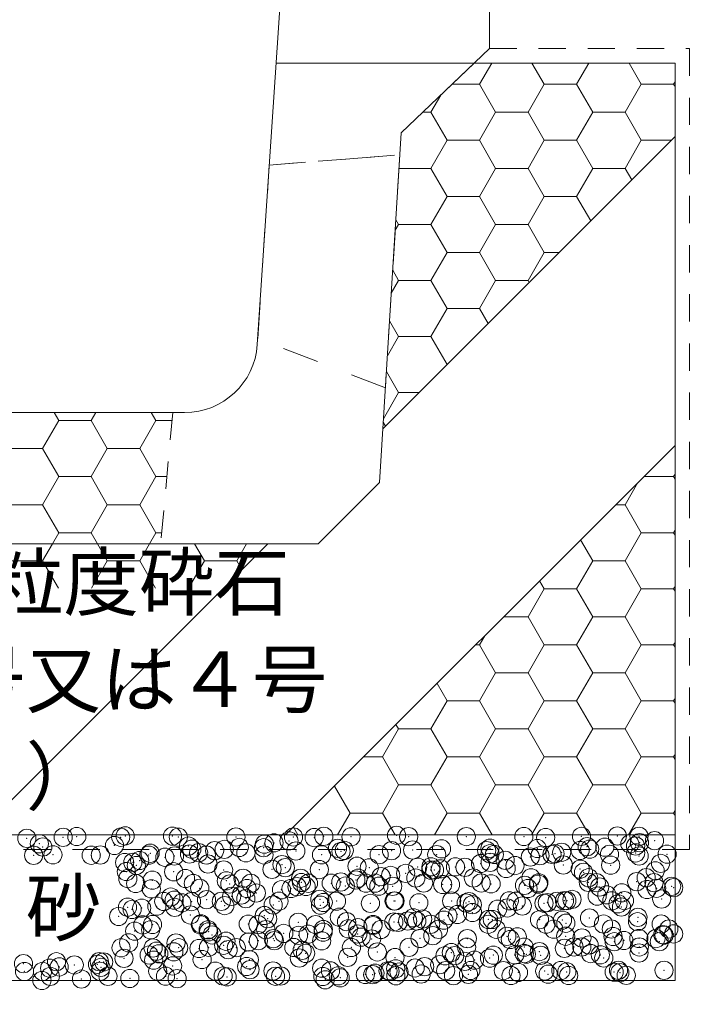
# Model space of a CAD drawing. Units: millimetres at full size; details may follow other scales. Extents: x -1384 to 16426, y -20408 to -2620.
# Drawn here: x 7491 to 7951, y -16170 to -15504 of the extents above; entities that cross this region are included whole.
import ezdxf
from ezdxf.enums import TextEntityAlignment as Align

# ---------------------------------------------------------------- set-up
doc = ezdxf.new("R2010")
doc.units = ezdxf.units.MM
doc.header["$LTSCALE"] = 25
doc.header["$PDMODE"] = 32
doc.header["$PDSIZE"] = 12.5
doc.linetypes.add('USER1', pattern=[1.35, 0.75, -0.6])
doc.linetypes.add('USER2', pattern=[2, 1, -1])
for name, color, linetype, lineweight in [('0_2', 7, 'Continuous', 5), ('本体', 2, 'Continuous', 13), ('補助線', 8, 'Continuous', 13), ('開孔(スリット)', 30, 'USER2', 9), ('ﾊｯﾁﾝｸﾞ', 7, 'Continuous', 5)]:
    doc.layers.add(name, color=color, linetype=linetype, lineweight=lineweight)
doc.styles.add('ＭＳ ゴシック', font='')
doc.styles.get('ＭＳ ゴシック').set_extended_font_data('MS Gothic')

msp = doc.modelspace()

# ---------------------------------------------------------------- linework, layer by layer
at = {"layer": '0_2'}
for p, q in [((7806.89, -15548.43), (7815.28, -15533.9)), ((7851.34, -15548.43), (7842.95, -15533.9)), ((7873.57, -15548.43), (7881.96, -15533.9)), ((7918.02, -15548.43), (7909.63, -15533.9)), ((7788.11, -15548.43), (7806.89, -15548.43)), ((7818, -15567.68), (7806.89, -15548.43)), ((7840.23, -15567.68), (7851.34, -15548.43)), ((7851.34, -15548.43), (7873.57, -15548.43)), ((7884.68, -15567.68), (7873.57, -15548.43)), ((7906.9, -15567.68), (7918.02, -15548.43)), ((7918.02, -15548.43), (7940.24, -15548.43)), ((7940.24, -15548.43), (7941.2, -15546.77)), ((7941.2, -15550.08), (7940.24, -15548.43)), ((7773.55, -15567.68), (7780.4, -15555.82)), ((7768.03, -15567.68), (7773.55, -15567.68)), ((7784.67, -15586.92), (7773.55, -15567.68)), ((7806.89, -15586.92), (7818, -15567.68)), ((7818, -15567.68), (7840.23, -15567.68)), ((7851.34, -15586.92), (7840.23, -15567.68)), ((7873.57, -15586.92), (7884.68, -15567.68)), ((7884.68, -15567.68), (7906.9, -15567.68)), ((7918.02, -15586.92), (7906.9, -15567.68)), ((7773.55, -15606.17), (7784.67, -15586.92)), ((7784.67, -15586.92), (7806.89, -15586.92)), ((7818, -15606.17), (7806.89, -15586.92)), ((7840.23, -15606.17), (7851.34, -15586.92)), ((7851.34, -15586.92), (7873.57, -15586.92)), ((7884.68, -15606.17), (7873.57, -15586.92)), ((7906.9, -15606.17), (7918.02, -15586.92)), ((7918.02, -15586.92), (7938.57, -15586.92)), ((7751.68, -15606.17), (7773.55, -15606.17)), ((7784.67, -15625.42), (7773.55, -15606.17)), ((7806.89, -15625.42), (7818, -15606.17)), ((7818, -15606.17), (7840.23, -15606.17)), ((7851.34, -15625.42), (7840.23, -15606.17)), ((7873.57, -15625.42), (7884.68, -15606.17)), ((7884.68, -15606.17), (7906.9, -15606.17)), ((7911.45, -15614.04), (7906.9, -15606.17)), ((7773.55, -15644.66), (7784.67, -15625.42)), ((7784.67, -15625.42), (7806.89, -15625.42)), ((7818, -15644.66), (7806.89, -15625.42)), ((7840.23, -15644.66), (7851.34, -15625.42)), ((7851.34, -15625.42), (7873.57, -15625.42)), ((7883.27, -15642.22), (7873.57, -15625.42)), ((7751.33, -15644.66), (7749.47, -15641.45)), ((7749.02, -15648.66), (7751.33, -15644.66)), ((7751.33, -15644.66), (7773.55, -15644.66)), ((7784.67, -15663.91), (7773.55, -15644.66)), ((7806.89, -15663.91), (7818, -15644.66)), ((7818, -15644.66), (7840.23, -15644.66)), ((7851.34, -15663.91), (7840.23, -15644.66)), ((7773.55, -15683.16), (7784.67, -15663.91)), ((7784.67, -15663.91), (7806.89, -15663.91)), ((7818, -15683.16), (7806.89, -15663.91)), ((7840.23, -15683.16), (7851.34, -15663.91)), ((7851.34, -15663.91), (7861.58, -15663.91)), ((7751.33, -15683.16), (7747.3, -15676.19)), ((7746.32, -15691.83), (7751.33, -15683.16)), ((7751.33, -15683.16), (7773.55, -15683.16)), ((7784.67, -15702.41), (7773.55, -15683.16)), ((7806.89, -15702.41), (7818, -15683.16)), ((7818, -15683.16), (7840.23, -15683.16)), ((7841, -15684.49), (7840.23, -15683.16)), ((7773.55, -15721.65), (7784.67, -15702.41)), ((7784.67, -15702.41), (7806.89, -15702.41)), ((7812.82, -15712.67), (7806.89, -15702.41)), ((7751.33, -15721.65), (7745.13, -15710.92)), ((7743.63, -15734.99), (7751.33, -15721.65)), ((7751.33, -15721.65), (7773.55, -15721.65)), ((7784.64, -15740.85), (7773.55, -15721.65)), ((7751.33, -15760.15), (7742.96, -15745.66)), ((7740.93, -15778.16), (7751.33, -15760.15)), ((7751.33, -15760.15), (7765.34, -15760.15)), ((7742.37, -15783.12), (7740.79, -15780.39)), ((7906.9, -15837.14), (7915.68, -15821.94)), ((7919.73, -15817.89), (7940.24, -15817.89)), ((7940.24, -15817.89), (7941.2, -15816.24)), ((7941.2, -15819.54), (7940.24, -15817.89)), ((7900.48, -15837.14), (7906.9, -15837.14)), ((7918.02, -15856.39), (7906.9, -15837.14)), ((7940.24, -15856.39), (7941.2, -15854.73)), ((7884.68, -15875.63), (7876.37, -15861.25)), ((7906.9, -15875.63), (7918.02, -15856.39)), ((7918.02, -15856.39), (7940.24, -15856.39)), ((7941.2, -15858.04), (7940.24, -15856.39)), ((7506.85, -15875.63), (7513.63, -15863.9)), ((7551.3, -15875.63), (7544.53, -15863.9)), ((7573.53, -15875.63), (7580.3, -15863.9)), ((7617.98, -15875.63), (7611.2, -15863.9)), ((7640.2, -15875.63), (7646.98, -15863.9)), ((7484.63, -15875.63), (7506.85, -15875.63)), ((7517.73, -15894.47), (7506.85, -15875.63)), ((7540.43, -15894.47), (7551.3, -15875.63)), ((7551.3, -15875.63), (7573.53, -15875.63)), ((7584.4, -15894.47), (7573.53, -15875.63)), ((7607.1, -15894.47), (7617.98, -15875.63)), ((7617.98, -15875.63), (7640.2, -15875.63)), ((7643.74, -15881.75), (7640.2, -15875.63)), ((7873.57, -15894.88), (7884.68, -15875.63)), ((7884.68, -15875.63), (7906.9, -15875.63)), ((7918.02, -15894.88), (7906.9, -15875.63)), ((7840.23, -15914.13), (7851.34, -15894.88)), ((7851.34, -15894.88), (7848.19, -15889.43)), ((7851.34, -15894.88), (7873.57, -15894.88)), ((7884.68, -15914.13), (7873.57, -15894.88)), ((7906.9, -15914.13), (7918.02, -15894.88)), ((7918.02, -15894.88), (7940.24, -15894.88)), ((7940.24, -15894.88), (7941.2, -15893.23)), ((7941.2, -15896.53), (7940.24, -15894.88)), ((7823.49, -15914.13), (7840.23, -15914.13)), ((7851.34, -15933.38), (7840.23, -15914.13)), ((7873.57, -15933.38), (7884.68, -15914.13)), ((7884.68, -15914.13), (7906.9, -15914.13)), ((7918.02, -15933.38), (7906.9, -15914.13)), ((7806.89, -15933.38), (7810.51, -15927.11)), ((7804.24, -15933.38), (7806.89, -15933.38)), ((7818, -15952.62), (7806.89, -15933.38)), ((7840.23, -15952.62), (7851.34, -15933.38)), ((7851.34, -15933.38), (7873.57, -15933.38)), ((7884.68, -15952.62), (7873.57, -15933.38)), ((7906.9, -15952.62), (7918.02, -15933.38)), ((7918.02, -15933.38), (7940.24, -15933.38)), ((7940.24, -15933.38), (7941.2, -15931.72)), ((7941.2, -15935.03), (7940.24, -15933.38)), ((7806.89, -15971.87), (7818, -15952.62)), ((7818, -15952.62), (7840.23, -15952.62)), ((7851.34, -15971.87), (7840.23, -15952.62)), ((7873.57, -15971.87), (7884.68, -15952.62)), ((7884.68, -15952.62), (7906.9, -15952.62)), ((7918.02, -15971.87), (7906.9, -15952.62)), ((7784.67, -15971.87), (7777.74, -15959.88)), ((7773.55, -15991.12), (7784.67, -15971.87)), ((7784.67, -15971.87), (7806.89, -15971.87)), ((7818, -15991.12), (7806.89, -15971.87)), ((7840.23, -15991.12), (7851.34, -15971.87)), ((7851.34, -15971.87), (7873.57, -15971.87)), ((7884.68, -15991.12), (7873.57, -15971.87)), ((7906.9, -15991.12), (7918.02, -15971.87)), ((7918.02, -15971.87), (7940.24, -15971.87)), ((7940.24, -15971.87), (7941.2, -15970.22)), ((7941.2, -15973.52), (7940.24, -15971.87)), ((7751.33, -15991.12), (7749.56, -15988.06)), ((7740.22, -16010.37), (7751.33, -15991.12)), ((7751.33, -15991.12), (7773.55, -15991.12)), ((7784.67, -16010.37), (7773.55, -15991.12)), ((7806.89, -16010.37), (7818, -15991.12)), ((7818, -15991.12), (7840.23, -15991.12)), ((7851.34, -16010.37), (7840.23, -15991.12)), ((7873.57, -16010.37), (7884.68, -15991.12)), ((7884.68, -15991.12), (7906.9, -15991.12)), ((7918.02, -16010.37), (7906.9, -15991.12)), ((7940.24, -16010.37), (7941.2, -16008.71)), ((7727.25, -16010.37), (7740.22, -16010.37)), ((7751.33, -16029.61), (7740.22, -16010.37)), ((7773.55, -16029.61), (7784.67, -16010.37)), ((7784.67, -16010.37), (7806.89, -16010.37)), ((7818, -16029.61), (7806.89, -16010.37)), ((7840.23, -16029.61), (7851.34, -16010.37)), ((7851.34, -16010.37), (7873.57, -16010.37)), ((7884.68, -16029.61), (7873.57, -16010.37)), ((7906.9, -16029.61), (7918.02, -16010.37)), ((7918.02, -16010.37), (7940.24, -16010.37)), ((7941.2, -16012.02), (7940.24, -16010.37)), ((7717.99, -16048.86), (7707.29, -16030.33)), ((7740.22, -16048.86), (7751.33, -16029.61)), ((7751.33, -16029.61), (7773.55, -16029.61)), ((7784.67, -16048.86), (7773.55, -16029.61)), ((7806.89, -16048.86), (7818, -16029.61)), ((7818, -16029.61), (7840.23, -16029.61)), ((7851.34, -16048.86), (7840.23, -16029.61)), ((7873.57, -16048.86), (7884.68, -16029.61)), ((7884.68, -16029.61), (7906.9, -16029.61)), ((7918.02, -16048.86), (7906.9, -16029.61)), ((7709.31, -16063.9), (7717.99, -16048.86)), ((7717.99, -16048.86), (7740.22, -16048.86)), ((7748.9, -16063.9), (7740.22, -16048.86)), ((7775.98, -16063.9), (7784.67, -16048.86)), ((7784.67, -16048.86), (7806.89, -16048.86)), ((7815.57, -16063.9), (7806.89, -16048.86)), ((7842.66, -16063.9), (7851.34, -16048.86)), ((7851.34, -16048.86), (7873.57, -16048.86)), ((7882.25, -16063.9), (7873.57, -16048.86)), ((7909.33, -16063.9), (7918.02, -16048.86)), ((7918.02, -16048.86), (7940.24, -16048.86)), ((7940.24, -16048.86), (7941.2, -16047.21)), ((7941.2, -16050.51), (7940.24, -16048.86)), ((7682.22, -16063.9), (7679.11, -16058.51))]:
    msp.add_line(p, q, dxfattribs=at)
at = {"layer": '本体'}
for p, q in [((7813.7, -15355.9), (7813.7, -15523.9)), ((7671.2, -15473.9), (7654.31, -15727.22)), ((7813.7, -15523.9), (7753.2, -15581.9)), ((7753.2, -15581.9), (7738.2, -15821.9)), ((7437.97, -15773.9), (7604.42, -15773.9)), ((7696.2, -15863.9), (7738.2, -15821.9)), ((7346.2, -15863.9), (7696.2, -15863.9))]:
    msp.add_line(p, q, dxfattribs=at)
at = {"layer": '本体', "linetype": 'USER1', "lineweight": 9}
for p, q in [((7662.53, -15603.93), (7752.26, -15596.92)), ((7596.2, -15773.9), (7588.01, -15863.9))]:
    msp.add_line(p, q, dxfattribs=at)
at = {"layer": '本体'}
msp.add_arc((7604.42, -15723.9), 50, 270, 356.18593, dxfattribs=at)
at = {"layer": '補助線'}
for p, q in [((7941.2, -15584.29), (7740.5, -15784.99)), ((7941.2, -15796.43), (7673.72, -16063.9)), ((7661.59, -15863.9), (7461.59, -16063.9))]:
    msp.add_line(p, q, dxfattribs=at)
at = {"layer": '補助線', "lineweight": 5}
msp.add_lwpolyline([(7239.13, -15533.9), (7289.2, -15581.9), (7304.2, -15821.9), (7346.2, -15863.9), (7696.2, -15863.9), (7738.2, -15821.9), (7753.2, -15581.9), (7803.26, -15533.9), (7941.2, -15533.9), (7941.2, -16063.9), (7101.2, -16063.9), (7101.2, -15533.9)], close=True, dxfattribs=at)
at = {"layer": '補助線'}
msp.add_lwpolyline([(7375.2, -15533.9), (7239.13, -15533.9), (7289.2, -15581.9), (7304.2, -15821.9), (7346.2, -15863.9), (7696.2, -15863.9), (7738.2, -15821.9), (7753.2, -15581.9), (7803.26, -15533.9), (7667.2, -15533.9)], dxfattribs=at)
at = {"layer": '開孔(スリット)'}
msp.add_lwpolyline([(7752.26, -15596.92), (7742.26, -15756.92), (7654.59, -15723.06), (7662.55, -15603.88)], close=True, dxfattribs=at)
at = {"layer": 'ﾊｯﾁﾝｸﾞ'}
for p, q in [((7517.97, -15779.4), (7514.79, -15773.9)), ((7540.19, -15779.4), (7543.37, -15773.9)), ((7584.64, -15779.4), (7581.47, -15773.9)), ((7506.85, -15798.64), (7517.97, -15779.4)), ((7517.97, -15779.4), (7540.19, -15779.4)), ((7551.3, -15798.64), (7540.19, -15779.4)), ((7573.53, -15798.64), (7584.64, -15779.4)), ((7584.64, -15779.4), (7595.7, -15779.4)), ((7484.63, -15798.64), (7506.85, -15798.64)), ((7517.97, -15817.89), (7506.85, -15798.64)), ((7540.19, -15817.89), (7551.3, -15798.64)), ((7551.3, -15798.64), (7573.53, -15798.64)), ((7584.64, -15817.89), (7573.53, -15798.64)), ((7506.85, -15837.14), (7517.97, -15817.89)), ((7517.97, -15817.89), (7540.19, -15817.89)), ((7551.3, -15837.14), (7540.19, -15817.89)), ((7573.53, -15837.14), (7584.64, -15817.89)), ((7584.64, -15817.89), (7592.2, -15817.89)), ((7484.63, -15837.14), (7506.85, -15837.14)), ((7517.97, -15856.39), (7506.85, -15837.14)), ((7540.19, -15856.39), (7551.3, -15837.14)), ((7551.3, -15837.14), (7573.53, -15837.14)), ((7584.64, -15856.39), (7573.53, -15837.14)), ((7513.63, -15863.9), (7517.97, -15856.39)), ((7517.97, -15856.39), (7540.19, -15856.39)), ((7544.53, -15863.9), (7540.19, -15856.39)), ((7580.3, -15863.9), (7584.64, -15856.39)), ((7584.64, -15856.39), (7588.7, -15856.39))]:
    msp.add_line(p, q, dxfattribs=at)
at = {"layer": 'ﾊｯﾁﾝｸﾞ', "linetype": 'USER1', "lineweight": 9}
msp.add_lwpolyline([(7813.7, -15523.9), (7951.2, -15523.9), (7951.2, -16073.9), (7091.2, -16073.9), (7091.2, -15523.9), (7228.7, -15523.9)], dxfattribs=at)
at = {"layer": 'ﾊｯﾁﾝｸﾞ', "lineweight": 20}
msp.add_lwpolyline([(7803.26, -15533.9), (7941.2, -15533.9), (7941.2, -16063.9), (7101.2, -16063.9), (7101.2, -15533.9), (7239.13, -15533.9)], dxfattribs=at)
msp.add_lwpolyline([(7101.2, -16063.9), (7941.2, -16063.9), (7941.2, -16163.9), (7101.2, -16163.9)], close=True, dxfattribs=at)
at = {"layer": 'ﾊｯﾁﾝｸﾞ'}
for p in [(7496.04, -16066.23), (7520.97, -16065.57), (7530.34, -16064.99), (7560.52, -16065.49), (7563.58, -16064.57), (7596.07, -16064.72), (7600.07, -16065.42), (7639.62, -16065.35), (7676.12, -16067.99), (7679.17, -16065.28), (7693.37, -16065.72), (7699.98, -16064.85), (7718.72, -16065.21), (7749.95, -16064.13), (7758.27, -16065.13), (7797.82, -16065.06), (7837.37, -16064.99), (7852.33, -16065.69), (7876.92, -16064.92), (7901.56, -16064.66), (7916.47, -16064.85), (7927.13, -16067.83), (7504.66, -16070.01), (7507, -16072.16), (7556.22, -16071.13), (7607.04, -16071.57), (7609.38, -16073.71), (7625, -16074.72), (7631.61, -16073.85), (7641.94, -16072.49), (7658.61, -16072.69), (7659.19, -16070.22), (7665.8, -16069.35), (7680.79, -16074.97), (7709.43, -16073.13), (7714.03, -16074.55), (7746.52, -16074.7), (7761, -16074.25), (7780.82, -16073.47), (7811.81, -16074.69), (7814.07, -16073.04), (7846.55, -16073.2), (7876.01, -16074.56), (7880.85, -16071.96), (7882.62, -16073.69), (7892.95, -16072.33), (7910.2, -16070.06), (7914.1, -16071.54), (7916.81, -16069.19), (7500.7, -16077.92), (7513.97, -16077.56), (7540.25, -16077.85), (7546.46, -16077.71), (7573.57, -16081.49), (7579.8, -16077.78), (7580.76, -16076.48), (7590.82, -16079.22), (7597.43, -16078.35), (7607.75, -16076.99), (7614, -16076.05), (7619.35, -16077.7), (7646.49, -16076.21), (7658.9, -16077.63), (7698.45, -16077.56), (7711.77, -16075.27), (7738, -16077.49), (7777.55, -16077.42), (7814.16, -16076.83), (7817.1, -16077.35), (7824.57, -16081.33), (7841.82, -16079.06), (7848.44, -16078.19), (7856.65, -16077.27), (7858.76, -16076.83), (7863.38, -16075.81), (7896.2, -16077.2), (7914.2, -16076.25), (7916.54, -16078.39), (7935.75, -16077.13), (7563.24, -16082.85), (7568.86, -16082.72), (7571.21, -16084.86), (7620.43, -16083.84), (7631.17, -16087.96), (7664.42, -16087.54), (7671.25, -16084.28), (7673.59, -16086.42), (7696.9, -16087.69), (7722.82, -16085.4), (7731.21, -16086.46), (7764.45, -16086.03), (7773.45, -16088.06), (7773.64, -16085.83), (7775.98, -16087.98), (7780.06, -16087.19), (7790.39, -16085.83), (7796.94, -16086.19), (7807.64, -16083.56), (7814.25, -16082.69), (7825.2, -16086.96), (7831.24, -16084.95), (7864.48, -16084.53), (7876.02, -16087.39), (7896.97, -16084.68), (7927.59, -16088.52), (7931.27, -16083.45), (7564.38, -16089.04), (7565.42, -16093.88), (7582.25, -16094.99), (7596.87, -16089.2), (7604.97, -16093.81), (7644.52, -16093.74), (7684.07, -16093.67), (7722.02, -16094.83), (7723.62, -16093.6), (7739.27, -16092.56), (7745.88, -16091.69), (7756.2, -16090.33), (7763.17, -16093.52), (7802.72, -16093.45), (7842.27, -16093.38), (7878.36, -16089.54), (7881.82, -16093.31), (7921.37, -16093.24), (7570.78, -16097.3), (7581.56, -16100.95), (7610.33, -16097.22), (7614.8, -16100.52), (7633.07, -16095.42), (7635.41, -16097.57), (7647.29, -16100.68), (7649.88, -16097.15), (7670.9, -16101.56), (7677.51, -16100.69), (7681.59, -16099.44), (7684.64, -16096.54), (7687.83, -16099.33), (7689.43, -16097.08), (7705.08, -16097.06), (7711.69, -16096.19), (7714.83, -16099.02), (7728.98, -16097.01), (7735.46, -16096.98), (7737.8, -16099.13), (7747.32, -16099.17), (7768.53, -16096.94), (7781.62, -16097.94), (7787.03, -16098.1), (7808.08, -16096.86), (7814.87, -16097.51), (7837.84, -16098.54), (7840.19, -16100.69), (7847.35, -16097.67), (7847.62, -16096.79), (7881.65, -16096.43), (7887.17, -16096.72), (7889.41, -16099.66), (7914.9, -16096.01), (7921.91, -16101.4), (7926.72, -16096.65), (7928.52, -16100.53), (7938.84, -16099.17), (7940.23, -16100.1), (7594.89, -16106.57), (7619.46, -16108.33), (7636.71, -16106.06), (7643.32, -16105.19), (7646.46, -16107.69), (7653.65, -16103.83), (7697.28, -16108.13), (7870.47, -16108.17), (7887.72, -16105.9), (7894.33, -16105.03), (7904.66, -16103.67), (7932.07, -16107.92), (7565.18, -16113.51), (7568.34, -16115.06), (7574.95, -16114.19), (7585.28, -16112.83), (7590.06, -16109.58), (7597.24, -16108.71), (7597.67, -16113.67), (7602.53, -16110.56), (7609.14, -16109.69), (7629.61, -16109.51), (7631.97, -16112.43), (7665.22, -16112.01), (7669.16, -16109.43), (7697.7, -16112.16), (7699.62, -16110.27), (7708.71, -16109.36), (7732.01, -16110.93), (7748.26, -16109.29), (7748.85, -16109.25), (7765.25, -16110.5), (7787.81, -16109.22), (7797.74, -16110.66), (7799.67, -16109.69), (7802.01, -16111.83), (7819.35, -16114.9), (7825.96, -16114.03), (7827.36, -16109.15), (7832.04, -16109.42), (7836.28, -16112.67), (7851.23, -16110.81), (7853.53, -16110.4), (7860.14, -16109.53), (7865.28, -16109), (7866.9, -16109.08), (7897.77, -16109.15), (7902.05, -16111.25), (7904.39, -16113.39), (7906.45, -16109), (7559.06, -16119.86), (7608.28, -16118.84), (7659.1, -16119.27), (7661.44, -16121.42), (7710.67, -16120.4), (7761.49, -16120.83), (7767.91, -16121.67), (7785.16, -16119.4), (7791.77, -16118.53), (7802.1, -16117.17), (7882.45, -16120.91), (7915.7, -16120.48), (7575.68, -16125.69), (7582.36, -16125.42), (7615.23, -16125.61), (7615.6, -16124.99), (7648.09, -16125.15), (7654.78, -16125.54), (7682.39, -16123.91), (7694.33, -16125.47), (7715.63, -16123.49), (7716.79, -16128.4), (7723.4, -16127.53), (7733.73, -16126.17), (7733.88, -16125.4), (7748.12, -16123.65), (7750.98, -16123.9), (7757.59, -16123.03), (7763.83, -16122.98), (7773.43, -16125.33), (7782.42, -16122.41), (7812.98, -16125.25), (7813.06, -16121.96), (7815.67, -16121.99), (7848.15, -16122.14), (7852.53, -16125.18), (7863.88, -16122.39), (7866.22, -16124.54), (7892.08, -16125.11), (7897.43, -16128.52), (7915.44, -16123.52), (7931.63, -16125.04), (7936.98, -16128.45), (7570.11, -16129.98), (7581.03, -16129.1), (7620.58, -16129.03), (7620.93, -16130.42), (7623.27, -16132.57), (7660.13, -16128.95), (7665.36, -16135.17), (7672.49, -16131.54), (7682.61, -16132.9), (7689.22, -16132.03), (7699.54, -16130.67), (7699.68, -16128.88), (7723.31, -16131.98), (7725.65, -16134.13), (7739.23, -16128.81), (7766.05, -16134.97), (7774.88, -16133.1), (7778.78, -16128.74), (7798.54, -16135.13), (7818.33, -16128.67), (7825.7, -16133.54), (7832.84, -16133.89), (7857.88, -16128.59), (7866.08, -16133.47), (7877.26, -16134.66), (7898.57, -16133.62), (7916.36, -16135.01), (7928.08, -16135.1), (7932.87, -16132.39), (7933.61, -16132.74), (7940.23, -16131.87), (7560.76, -16141.45), (7565.98, -16137.98), (7582.75, -16141.57), (7598.47, -16138.14), (7600.31, -16141.38), (7620.85, -16141.03), (7631.17, -16139.67), (7632.77, -16136.9), (7639.86, -16141.31), (7648.42, -16137.4), (7655.03, -16136.53), (7666.02, -16136.48), (7679.41, -16141.24), (7698.5, -16136.63), (7718.96, -16141.16), (7732.81, -16135.4), (7758.51, -16141.09), (7798.06, -16141.02), (7828.04, -16135.68), (7837.61, -16140.95), (7865.24, -16141.74), (7871.85, -16140.87), (7877.16, -16140.88), (7882.18, -16139.51), (7899.43, -16137.24), (7906.04, -16136.37), (7916.71, -16140.81), (7930.42, -16137.24), (7580.05, -16146.4), (7585.09, -16143.71), (7586.66, -16145.53), (7596.99, -16144.17), (7614.24, -16141.9), (7634.31, -16142.69), (7683.19, -16148.38), (7685.13, -16143.13), (7687.47, -16145.27), (7716.43, -16147.96), (7736.7, -16144.25), (7748.92, -16148.12), (7783.22, -16146.88), (7787.52, -16144.69), (7789.86, -16146.83), (7813.81, -16148.51), (7816.47, -16146.46), (7831.06, -16146.24), (7837.67, -16145.37), (7839.09, -16145.81), (7847.99, -16144.01), (7848.95, -16146.61), (7883.25, -16145.38), (7889.91, -16146.25), (7892.25, -16148.39), (7916.5, -16144.95), (7493.75, -16152.28), (7516.37, -16150.97), (7518.29, -16154.53), (7528.61, -16153.18), (7544.57, -16152.71), (7545.86, -16150.9), (7546.91, -16154.86), (7548.86, -16151.12), (7562.8, -16148.67), (7583.16, -16149.89), (7596.14, -16153.84), (7616.4, -16149.46), (7646.96, -16154.27), (7648.89, -16149.62), (7769.3, -16154.37), (7779.62, -16153.01), (7796.87, -16150.74), (7803.48, -16149.87), (7494.43, -16157.68), (7506.84, -16157.63), (7511.68, -16155.4), (7512.19, -16161.04), (7546.39, -16157.56), (7551.74, -16160.97), (7585.94, -16157.49), (7591.29, -16160.9), (7625.49, -16157.42), (7630.84, -16160.83), (7633.57, -16161.37), (7649.3, -16156.42), (7665.04, -16157.34), (7666.82, -16160.95), (7670.39, -16160.76), (7698.52, -16155.4), (7699.3, -16161.1), (7704.58, -16157.27), (7709.94, -16160.68), (7728.5, -16159.74), (7733.61, -16159.87), (7735.11, -16158.87), (7744.13, -16157.2), (7745.44, -16157.51), (7749.34, -16155.83), (7749.49, -16160.61), (7751.68, -16157.98), (7762.69, -16155.24), (7766.85, -16159.44), (7783.68, -16157.13), (7789.04, -16160.54), (7799.34, -16159.6), (7800.91, -16156.96), (7823.23, -16157.06), (7828.59, -16160.47), (7833.64, -16158.36), (7851.73, -16157.39), (7854.07, -16159.54), (7862.78, -16156.99), (7866.88, -16157.94), (7868.14, -16160.4), (7899.37, -16158.1), (7902.33, -16156.91), (7903.3, -16158.52), (7907.69, -16160.32), (7933.67, -16156.86), (7506.39, -16163.86), (7533.54, -16162.88), (7566.78, -16162.45), (7599.27, -16162.61), (7700.93, -16163.37), (7711.25, -16162.01)]:
    msp.add_point(p, dxfattribs=at)

# ---------------------------------------------------------------- texts
at = {"layer": '0_2', "style": 'ＭＳ ゴシック'}
msp.add_text('砂', height=37.98, dxfattribs=at).set_placement((7521.2, -16113.9), align=Align.MIDDLE_CENTER)
at = {"layer": 'ﾊｯﾁﾝｸﾞ', "style": 'ＭＳ ゴシック'}
for s, p in [('\u3000単粒度砕石', (7365.8, -15871.33)), ('（３号又は４号', (7339.9, -15938)), ('）', (7495.3, -16004.66))]:
    msp.add_text(s, height=37.98, dxfattribs=at).set_placement(p, align=Align.TOP_LEFT)

doc.saveas('drawing.dxf')
